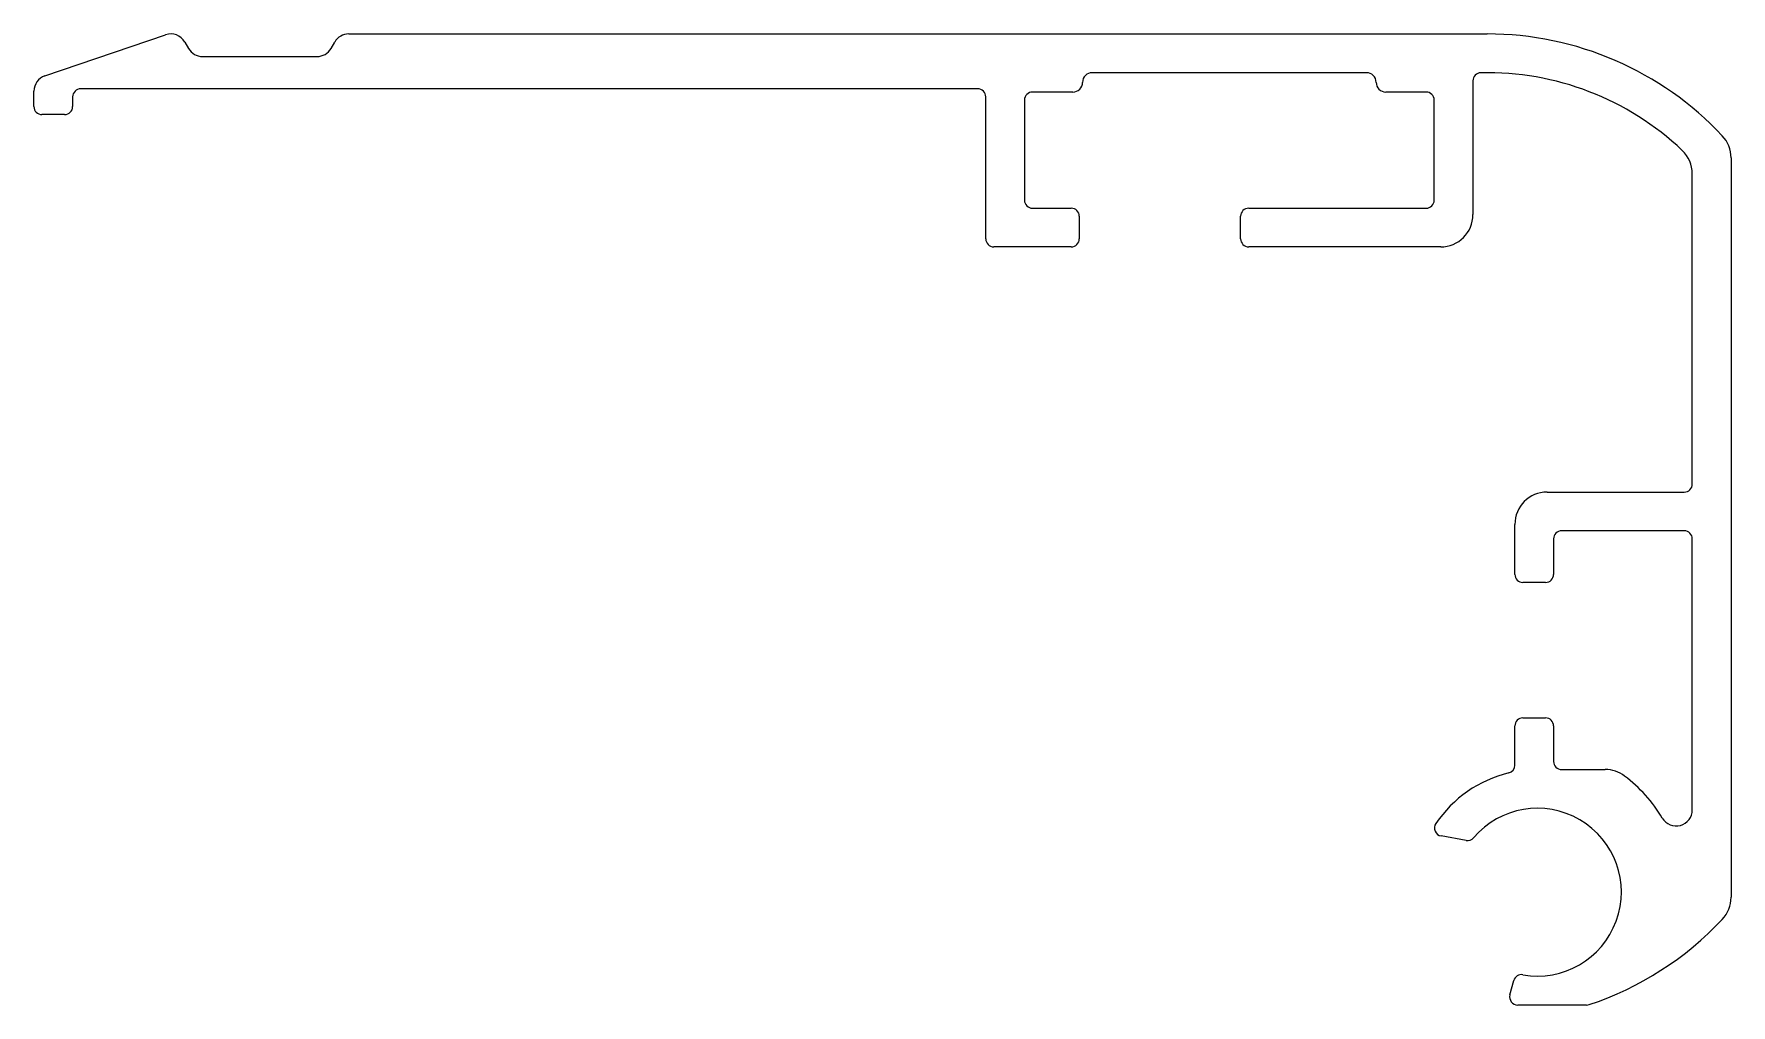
# Model space of a CAD drawing. Extents: x 1188.1 to 1240.7, y 1983.7 to 2013.8.
import ezdxf

# ---------------------------------------------------------------- set-up
doc = ezdxf.new("R2010")
doc.units = 0
doc.layers.get('0').update_dxf_attribs({"linetype": 'CONTINUOUS'})

msp = doc.modelspace()

# ---------------------------------------------------------------- linework, layer by layer
for p, q in [((1188.43, 2012.525), (1192.172, 2013.799)), ((1192.766, 2013.575), (1192.882, 2013.375)), ((1197.301, 2013.375), (1197.416, 2013.575)), ((1197.849, 2013.825), (1233.129, 2013.825)), ((1193.315, 2013.125), (1196.868, 2013.125)), ((1229.391, 2012.625), (1220.891, 2012.625)), ((1188.091, 2011.575), (1188.091, 2012.052)), ((1217.341, 2012.125), (1189.541, 2012.125)), ((1220.291, 2012.025), (1219.041, 2012.025)), ((1231.241, 2012.025), (1229.991, 2012.025)), ((1232.691, 2012.373), (1232.691, 2008.225)), ((1189.291, 2011.875), (1189.291, 2011.575)), ((1217.591, 2007.475), (1217.591, 2011.875)), ((1218.791, 2011.775), (1218.791, 2008.675)), ((1231.491, 2008.675), (1231.491, 2011.775)), ((1189.041, 2011.325), (1188.341, 2011.325)), ((1240.691, 2009.985), (1240.691, 1987.066)), ((1239.491, 1999.875), (1239.491, 2009.49)), ((1219.041, 2008.425), (1220.241, 2008.425)), ((1225.741, 2008.425), (1231.241, 2008.425)), ((1220.491, 2008.175), (1220.491, 2007.475)), ((1225.491, 2007.475), (1225.491, 2008.175)), ((1220.241, 2007.225), (1217.841, 2007.225)), ((1231.691, 2007.225), (1225.741, 2007.225)), ((1234.991, 1999.625), (1239.241, 1999.625)), ((1233.991, 1997.075), (1233.991, 1998.625)), ((1239.241, 1998.425), (1235.441, 1998.425)), ((1235.191, 1998.175), (1235.191, 1997.075)), ((1239.491, 1989.777), (1239.491, 1998.175)), ((1234.941, 1996.825), (1234.241, 1996.825)), ((1234.241, 1992.625), (1234.941, 1992.625)), ((1233.991, 1991.162), (1233.991, 1992.375)), ((1235.191, 1992.375), (1235.191, 1991.275)), ((1235.441, 1991.025), (1236.791, 1991.025)), ((1232.48, 1988.829), (1231.706, 1988.966)), ((1233.838, 1984.04), (1233.956, 1984.483)), ((1236.211, 1983.725), (1234.079, 1983.725))]:
    msp.add_line(p, q)
for centre, radius, start, end in [((1192.333, 2013.325), 0.5, 30, 108.7935), ((1197.849, 2013.325), 0.5, 90, 150), ((1233.129, 2003.825), 10, 43.1876, 90), ((1193.315, 2013.625), 0.5, 210, 270), ((1196.868, 2013.625), 0.5, 270, 330), ((1188.591, 2012.052), 0.5, 108.7935, 180), ((1220.891, 2012.325), 0.3, 90, 180), ((1229.391, 2012.325), 0.3, 0, 90), ((1232.941, 2012.373), 0.25, 91.2596, 180), ((1233.129, 2003.825), 8.8, 46.572, 91.2596), ((1189.541, 2011.875), 0.25, 90, 180), ((1217.341, 2011.875), 0.25, 0, 90), ((1219.041, 2011.775), 0.25, 90, 180), ((1220.291, 2012.325), 0.3, 270, 0), ((1229.991, 2012.325), 0.3, 180, 270), ((1231.241, 2011.775), 0.25, 0, 90), ((1188.341, 2011.575), 0.25, 180, 270), ((1189.041, 2011.575), 0.25, 270, 360), ((1239.691, 2009.985), 1, 0, 43.1876), ((1238.491, 2009.49), 1, 0, 46.572), ((1219.041, 2008.675), 0.25, 180, 270), ((1220.241, 2008.175), 0.25, 0, 90), ((1225.741, 2008.175), 0.25, 90, 180), ((1231.241, 2008.675), 0.25, 270, 360), ((1231.691, 2008.225), 1, 270, 0), ((1217.841, 2007.475), 0.25, 180, 270), ((1220.241, 2007.475), 0.25, 270, 360), ((1225.741, 2007.475), 0.25, 180, 270), ((1239.241, 1999.875), 0.25, 270, 360), ((1234.991, 1998.625), 1, 90, 180), ((1235.441, 1998.175), 0.25, 90, 180), ((1239.241, 1998.175), 0.25, 0, 90), ((1234.241, 1997.075), 0.25, 180, 270), ((1234.941, 1997.075), 0.25, 270, 360), ((1234.241, 1992.375), 0.25, 90, 180), ((1234.941, 1992.375), 0.25, 0, 90), ((1234.691, 1987.225), 3.8, 103.5662, 145.9732), ((1233.741, 1991.162), 0.25, 283.5662, 0), ((1235.441, 1991.275), 0.25, 180, 270), ((1236.791, 1990.025), 1, 53.1301, 90), ((1234.691, 1987.225), 4.5, 30.6834, 53.1301), ((1231.749, 1989.212), 0.25, 145.9732, 260), ((1234.691, 1987.225), 2.6, 260.0324, 139.5245), ((1238.991, 1989.777), 0.5, 210.6834, 0), ((1232.523, 1989.075), 0.25, 260, 319.5245), ((1239.691, 1987.066), 1, 316.8124, 360), ((1233.129, 1993.225), 10, 288.4287, 316.8124), ((1234.198, 1984.418), 0.25, 80.0324, 165), ((1234.079, 1983.975), 0.25, 165, 270), ((1236.211, 1983.975), 0.25, 270, 288.4287)]:
    msp.add_arc(centre, radius, start, end)

doc.saveas('drawing.dxf')
